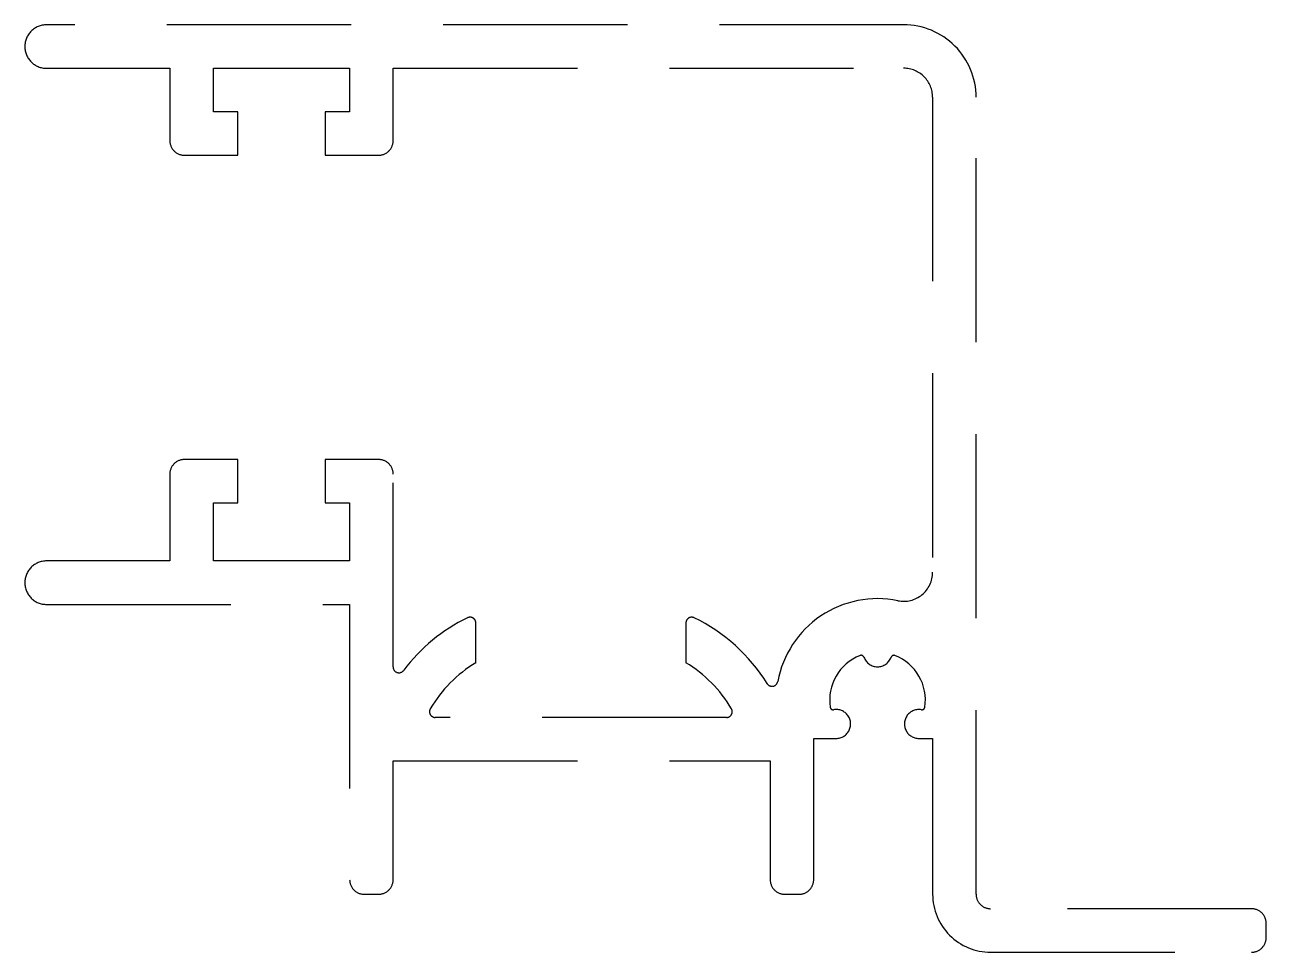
# Model space of a CAD drawing. Extents: x 584.3 to 627.1, y 476.3 to 508.3.
import ezdxf

# ---------------------------------------------------------------- set-up
doc = ezdxf.new("R2010")
doc.units = 0
doc.linetypes.add('HIDDEN', pattern=[9.525, 6.35, -3.175])
doc.layers.get('0').update_dxf_attribs({"linetype": 'CONTINUOUS'})

msp = doc.modelspace()

# ---------------------------------------------------------------- linework, layer by layer
at = {"linetype": 'HIDDEN'}
msp.add_lwpolyline([(591.615, 503.831), (591.615, 505.331), (590.765, 505.331), (590.765, 506.831), (595.465, 506.831), (595.465, 505.331), (594.615, 505.331), (594.615, 503.831), (596.465, 503.831, 0.414214), (596.965, 504.331), (596.965, 506.831), (614.565, 506.831, -0.414214), (615.565, 505.831), (615.565, 489.44, -0.474498), (614.365, 488.46, 0.41957), (610.224, 485.668, -0.686448), (609.857, 485.6, 0.1428), (607.346, 487.869, 0.553475), (607.059, 487.689), (607.059, 486.32, -0.124689), (608.628, 484.733, -0.57999), (608.456, 484.431), (598.418, 484.431, -0.57999), (598.246, 484.733, -0.124689), (599.815, 486.32), (599.815, 487.689, 0.553475), (599.528, 487.869, 0.119402), (597.33, 486.059, -0.737345), (596.965, 486.172), (596.965, 492.831, 0.414214), (596.465, 493.331), (594.615, 493.331), (594.615, 491.831), (595.465, 491.831), (595.465, 489.831), (590.765, 489.831), (590.765, 491.831), (591.615, 491.831), (591.615, 493.331), (589.765, 493.331, 0.414214), (589.265, 492.831), (589.265, 489.831), (585.015, 489.831, 0.414214), (584.265, 489.081, 0.414214), (585.015, 488.331), (595.465, 488.331), (595.465, 478.831, 0.414214), (595.965, 478.331), (596.465, 478.331, 0.414214), (596.965, 478.831), (596.965, 482.931), (609.965, 482.931), (609.965, 478.831, 0.414214), (610.465, 478.331), (610.965, 478.331, 0.414214), (611.465, 478.831), (611.465, 483.707), (612.2, 483.707, 1.13108), (612.15, 484.699, -0.420527), (612.034, 484.782, -0.350994), (613.065, 486.568, -0.420527), (613.196, 486.509, 0.699086), (614.135, 486.509, -0.420527), (614.265, 486.568, -0.350994), (615.296, 484.782, -0.420527), (615.18, 484.699, 1.090484), (615.094, 483.706), (615.565, 483.706), (615.565, 478.331, 0.414214), (617.565, 476.331), (626.565, 476.331, 0.414214), (627.065, 476.831), (627.065, 477.331, 0.414214), (626.565, 477.831), (617.565, 477.831, -0.414214), (617.065, 478.331), (617.065, 505.831, 0.414214), (614.565, 508.331), (585.015, 508.331, 0.414214), (584.265, 507.581, 0.414214), (585.015, 506.831), (589.265, 506.831), (589.265, 504.331, 0.414214), (589.765, 503.831)], format="xyb", close=True, dxfattribs=at)

doc.saveas('drawing.dxf')
